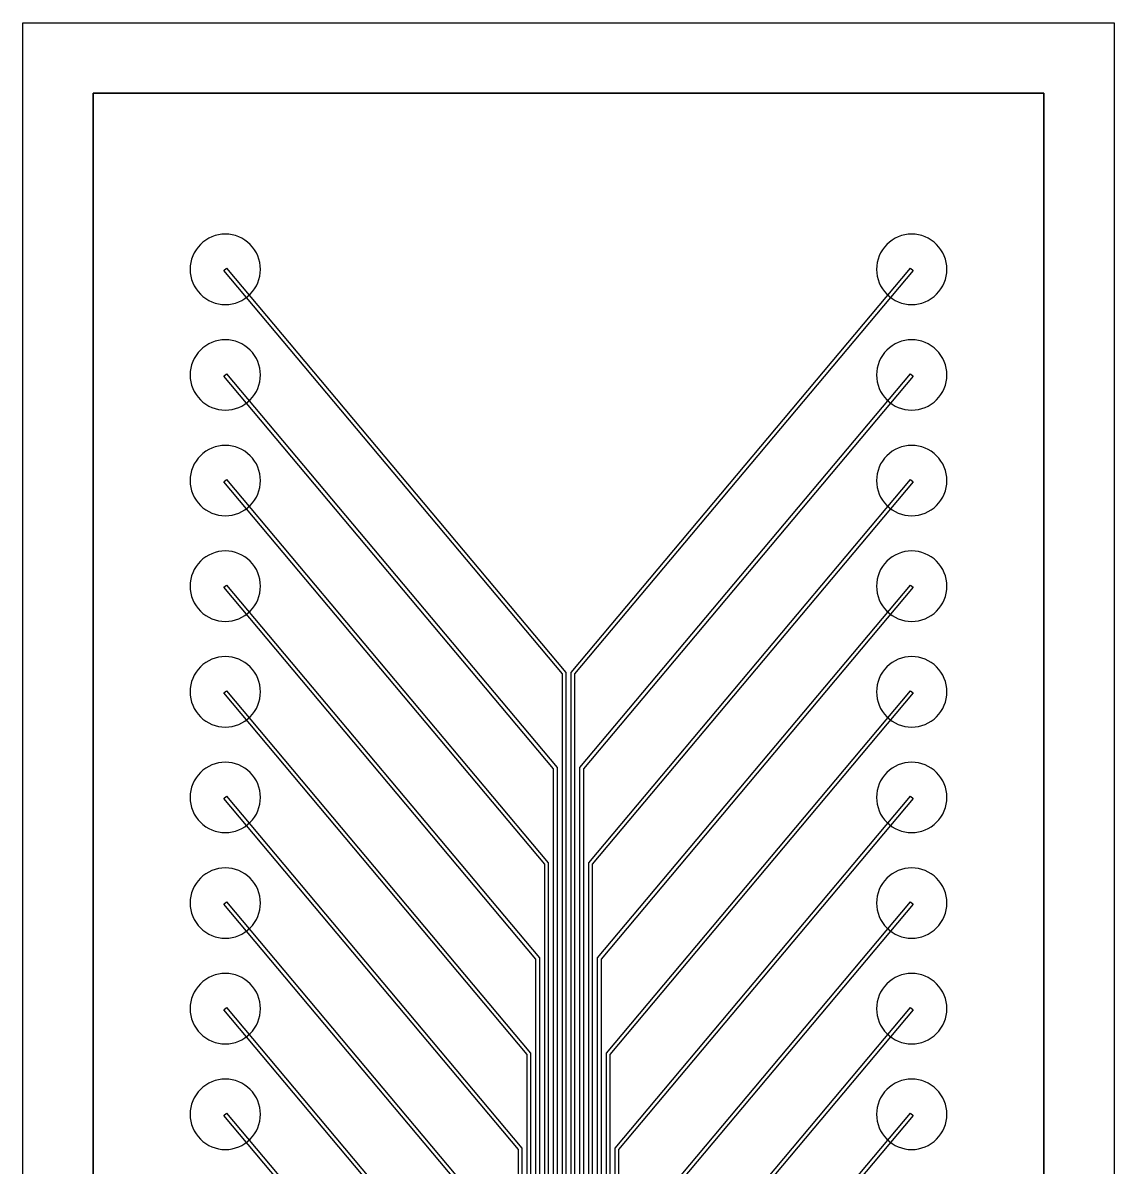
# Model space of a CAD drawing. Header units: metres. Extents: x -1550 to 1550, y -904 to 26100.
# Drawn here: x -1550 to 1550, y 22850 to 26100 of the extents above; entities that cross this region are included whole.
import ezdxf

# ---------------------------------------------------------------- set-up
doc = ezdxf.new("R2010")
doc.units = ezdxf.units.M
for name, color, linetype in [('Metal', 4, 'CONTINUOUS'), ('Polyimide', 3, 'CONTINUOUS'), ('Polyimide_Negative', 5, 'CONTINUOUS')]:
    doc.layers.add(name, color=color, linetype=linetype)

msp = doc.modelspace()

# ---------------------------------------------------------------- linework, layer by layer
at = {"layer": 'Metal'}
for points in [[(-875, 25400), (-875.5, 25409.8), (-876.9, 25419.5), (-879.3, 25429), (-882.6, 25438.3), (-886.8, 25447.1), (-891.9, 25455.6), (-897.7, 25463.4), (-904.3, 25470.7), (-911.6, 25477.3), (-919.4, 25483.1), (-927.9, 25488.2), (-936.7, 25492.4), (-946, 25495.7), (-955.5, 25498.1), (-965.2, 25499.5), (-975, 25500), (-984.8, 25499.5), (-994.5, 25498.1), (-1004, 25495.7), (-1013.3, 25492.4), (-1022.1, 25488.2), (-1030.6, 25483.1), (-1038.4, 25477.3), (-1045.7, 25470.7), (-1052.3, 25463.4), (-1058.1, 25455.6), (-1063.2, 25447.1), (-1067.4, 25438.3), (-1070.7, 25429), (-1073.1, 25419.5), (-1074.5, 25409.8), (-1075, 25400), (-1074.5, 25390.2), (-1073.1, 25380.5), (-1070.7, 25371), (-1067.4, 25361.7), (-1063.2, 25352.9), (-1058.1, 25344.4), (-1052.3, 25336.6), (-1045.7, 25329.3), (-1038.4, 25322.7), (-1030.6, 25316.9), (-1022.1, 25311.8), (-1013.3, 25307.6), (-1004, 25304.3), (-994.5, 25301.9), (-984.8, 25300.5), (-975, 25300), (-965.2, 25300.5), (-955.5, 25301.9), (-946, 25304.3), (-936.7, 25307.6), (-927.9, 25311.8), (-919.4, 25316.9), (-911.6, 25322.7), (-904.3, 25329.3), (-897.7, 25336.6), (-891.9, 25344.4), (-886.8, 25352.9), (-882.6, 25361.7), (-879.3, 25371), (-876.9, 25380.5), (-875.5, 25390.2), (-875, 25400)], [(1075, 25400), (1074.5, 25409.8), (1073.1, 25419.5), (1070.7, 25429), (1067.4, 25438.3), (1063.2, 25447.1), (1058.1, 25455.6), (1052.3, 25463.4), (1045.7, 25470.7), (1038.4, 25477.3), (1030.6, 25483.1), (1022.1, 25488.2), (1013.3, 25492.4), (1004, 25495.7), (994.5, 25498.1), (984.8, 25499.5), (975, 25500), (965.2, 25499.5), (955.5, 25498.1), (946, 25495.7), (936.7, 25492.4), (927.9, 25488.2), (919.4, 25483.1), (911.6, 25477.3), (904.3, 25470.7), (897.7, 25463.4), (891.9, 25455.6), (886.8, 25447.1), (882.6, 25438.3), (879.3, 25429), (876.9, 25419.5), (875.5, 25409.8), (875, 25400), (875.5, 25390.2), (876.9, 25380.5), (879.3, 25371), (882.6, 25361.7), (886.8, 25352.9), (891.9, 25344.4), (897.7, 25336.6), (904.3, 25329.3), (911.6, 25322.7), (919.4, 25316.9), (927.9, 25311.8), (936.7, 25307.6), (946, 25304.3), (955.5, 25301.9), (965.2, 25300.5), (975, 25300), (984.8, 25300.5), (994.5, 25301.9), (1004, 25304.3), (1013.3, 25307.6), (1022.1, 25311.8), (1030.6, 25316.9), (1038.4, 25322.7), (1045.7, 25329.3), (1052.3, 25336.6), (1058.1, 25344.4), (1063.2, 25352.9), (1067.4, 25361.7), (1070.7, 25371), (1073.1, 25380.5), (1074.5, 25390.2), (1075, 25400)], [(-13, 11993.5), (-13, 12193.5), (-17.5, 14193.5), (-17.5, 24251.1), (-978.8, 25396.8), (-971.2, 25403.2), (-7.5, 24254.8), (-7.5, 14193.5), (-11, 12193.5), (-11, 11993.5)], [(16, 11993.5), (16, 12193.5), (7.5, 14193.5), (7.5, 24254.8), (971.2, 25403.2), (978.8, 25396.8), (17.5, 24251.1), (17.5, 14193.5), (18, 12193.5), (18, 11993.5)], [(-875, 25100), (-875.5, 25109.8), (-876.9, 25119.5), (-879.3, 25129), (-882.6, 25138.3), (-886.8, 25147.1), (-891.9, 25155.6), (-897.7, 25163.4), (-904.3, 25170.7), (-911.6, 25177.3), (-919.4, 25183.1), (-927.9, 25188.2), (-936.7, 25192.4), (-946, 25195.7), (-955.5, 25198.1), (-965.2, 25199.5), (-975, 25200), (-984.8, 25199.5), (-994.5, 25198.1), (-1004, 25195.7), (-1013.3, 25192.4), (-1022.1, 25188.2), (-1030.6, 25183.1), (-1038.4, 25177.3), (-1045.7, 25170.7), (-1052.3, 25163.4), (-1058.1, 25155.6), (-1063.2, 25147.1), (-1067.4, 25138.3), (-1070.7, 25129), (-1073.1, 25119.5), (-1074.5, 25109.8), (-1075, 25100), (-1074.5, 25090.2), (-1073.1, 25080.5), (-1070.7, 25071), (-1067.4, 25061.7), (-1063.2, 25052.9), (-1058.1, 25044.4), (-1052.3, 25036.6), (-1045.7, 25029.3), (-1038.4, 25022.7), (-1030.6, 25016.9), (-1022.1, 25011.8), (-1013.3, 25007.6), (-1004, 25004.3), (-994.5, 25001.9), (-984.8, 25000.5), (-975, 25000), (-965.2, 25000.5), (-955.5, 25001.9), (-946, 25004.3), (-936.7, 25007.6), (-927.9, 25011.8), (-919.4, 25016.9), (-911.6, 25022.7), (-904.3, 25029.3), (-897.7, 25036.6), (-891.9, 25044.4), (-886.8, 25052.9), (-882.6, 25061.7), (-879.3, 25071), (-876.9, 25080.5), (-875.5, 25090.2), (-875, 25100)], [(1075, 25100), (1074.5, 25109.8), (1073.1, 25119.5), (1070.7, 25129), (1067.4, 25138.3), (1063.2, 25147.1), (1058.1, 25155.6), (1052.3, 25163.4), (1045.7, 25170.7), (1038.4, 25177.3), (1030.6, 25183.1), (1022.1, 25188.2), (1013.3, 25192.4), (1004, 25195.7), (994.5, 25198.1), (984.8, 25199.5), (975, 25200), (965.2, 25199.5), (955.5, 25198.1), (946, 25195.7), (936.7, 25192.4), (927.9, 25188.2), (919.4, 25183.1), (911.6, 25177.3), (904.3, 25170.7), (897.7, 25163.4), (891.9, 25155.6), (886.8, 25147.1), (882.6, 25138.3), (879.3, 25129), (876.9, 25119.5), (875.5, 25109.8), (875, 25100), (875.5, 25090.2), (876.9, 25080.5), (879.3, 25071), (882.6, 25061.7), (886.8, 25052.9), (891.9, 25044.4), (897.7, 25036.6), (904.3, 25029.3), (911.6, 25022.7), (919.4, 25016.9), (927.9, 25011.8), (936.7, 25007.6), (946, 25004.3), (955.5, 25001.9), (965.2, 25000.5), (975, 25000), (984.8, 25000.5), (994.5, 25001.9), (1004, 25004.3), (1013.3, 25007.6), (1022.1, 25011.8), (1030.6, 25016.9), (1038.4, 25022.7), (1045.7, 25029.3), (1052.3, 25036.6), (1058.1, 25044.4), (1063.2, 25052.9), (1067.4, 25061.7), (1070.7, 25071), (1073.1, 25080.5), (1074.5, 25090.2), (1075, 25100)], [(-42, 11993.5), (-42, 12193.5), (-42.5, 14193.5), (-42.5, 23980.9), (-978.8, 25096.8), (-971.2, 25103.2), (-32.5, 23984.6), (-32.5, 14193.5), (-40, 12193.5), (-40, 11993.5)], [(40, 11993.5), (40, 12193.5), (32.5, 14193.5), (32.5, 23984.6), (971.2, 25103.2), (978.8, 25096.8), (42.5, 23980.9), (42.5, 14193.5), (42, 12193.5), (42, 11993.5)], [(-875, 24800), (-875.5, 24809.8), (-876.9, 24819.5), (-879.3, 24829), (-882.6, 24838.3), (-886.8, 24847.1), (-891.9, 24855.6), (-897.7, 24863.4), (-904.3, 24870.7), (-911.6, 24877.3), (-919.4, 24883.1), (-927.9, 24888.2), (-936.7, 24892.4), (-946, 24895.7), (-955.5, 24898.1), (-965.2, 24899.5), (-975, 24900), (-984.8, 24899.5), (-994.5, 24898.1), (-1004, 24895.7), (-1013.3, 24892.4), (-1022.1, 24888.2), (-1030.6, 24883.1), (-1038.4, 24877.3), (-1045.7, 24870.7), (-1052.3, 24863.4), (-1058.1, 24855.6), (-1063.2, 24847.1), (-1067.4, 24838.3), (-1070.7, 24829), (-1073.1, 24819.5), (-1074.5, 24809.8), (-1075, 24800), (-1074.5, 24790.2), (-1073.1, 24780.5), (-1070.7, 24771), (-1067.4, 24761.7), (-1063.2, 24752.9), (-1058.1, 24744.4), (-1052.3, 24736.6), (-1045.7, 24729.3), (-1038.4, 24722.7), (-1030.6, 24716.9), (-1022.1, 24711.8), (-1013.3, 24707.6), (-1004, 24704.3), (-994.5, 24701.9), (-984.8, 24700.5), (-975, 24700), (-965.2, 24700.5), (-955.5, 24701.9), (-946, 24704.3), (-936.7, 24707.6), (-927.9, 24711.8), (-919.4, 24716.9), (-911.6, 24722.7), (-904.3, 24729.3), (-897.7, 24736.6), (-891.9, 24744.4), (-886.8, 24752.9), (-882.6, 24761.7), (-879.3, 24771), (-876.9, 24780.5), (-875.5, 24790.2), (-875, 24800)], [(1075, 24800), (1074.5, 24809.8), (1073.1, 24819.5), (1070.7, 24829), (1067.4, 24838.3), (1063.2, 24847.1), (1058.1, 24855.6), (1052.3, 24863.4), (1045.7, 24870.7), (1038.4, 24877.3), (1030.6, 24883.1), (1022.1, 24888.2), (1013.3, 24892.4), (1004, 24895.7), (994.5, 24898.1), (984.8, 24899.5), (975, 24900), (965.2, 24899.5), (955.5, 24898.1), (946, 24895.7), (936.7, 24892.4), (927.9, 24888.2), (919.4, 24883.1), (911.6, 24877.3), (904.3, 24870.7), (897.7, 24863.4), (891.9, 24855.6), (886.8, 24847.1), (882.6, 24838.3), (879.3, 24829), (876.9, 24819.5), (875.5, 24809.8), (875, 24800), (875.5, 24790.2), (876.9, 24780.5), (879.3, 24771), (882.6, 24761.7), (886.8, 24752.9), (891.9, 24744.4), (897.7, 24736.6), (904.3, 24729.3), (911.6, 24722.7), (919.4, 24716.9), (927.9, 24711.8), (936.7, 24707.6), (946, 24704.3), (955.5, 24701.9), (965.2, 24700.5), (975, 24700), (984.8, 24700.5), (994.5, 24701.9), (1004, 24704.3), (1013.3, 24707.6), (1022.1, 24711.8), (1030.6, 24716.9), (1038.4, 24722.7), (1045.7, 24729.3), (1052.3, 24736.6), (1058.1, 24744.4), (1063.2, 24752.9), (1067.4, 24761.7), (1070.7, 24771), (1073.1, 24780.5), (1074.5, 24790.2), (1075, 24800)], [(-66, 11993.5), (-66, 12193.5), (-67.5, 14193.5), (-67.5, 23710.7), (-978.8, 24796.8), (-971.2, 24803.2), (-57.5, 23714.3), (-57.5, 14193.5), (-64, 12193.5), (-64, 11993.5)], [(64, 11993.5), (64, 12193.5), (57.5, 14193.5), (57.5, 23714.3), (971.2, 24803.2), (978.8, 24796.8), (67.5, 23710.7), (67.5, 14193.5), (66, 12193.5), (66, 11993.5)], [(-875, 24500), (-875.5, 24509.8), (-876.9, 24519.5), (-879.3, 24529), (-882.6, 24538.3), (-886.8, 24547.1), (-891.9, 24555.6), (-897.7, 24563.4), (-904.3, 24570.7), (-911.6, 24577.3), (-919.4, 24583.1), (-927.9, 24588.2), (-936.7, 24592.4), (-946, 24595.7), (-955.5, 24598.1), (-965.2, 24599.5), (-975, 24600), (-984.8, 24599.5), (-994.5, 24598.1), (-1004, 24595.7), (-1013.3, 24592.4), (-1022.1, 24588.2), (-1030.6, 24583.1), (-1038.4, 24577.3), (-1045.7, 24570.7), (-1052.3, 24563.4), (-1058.1, 24555.6), (-1063.2, 24547.1), (-1067.4, 24538.3), (-1070.7, 24529), (-1073.1, 24519.5), (-1074.5, 24509.8), (-1075, 24500), (-1074.5, 24490.2), (-1073.1, 24480.5), (-1070.7, 24471), (-1067.4, 24461.7), (-1063.2, 24452.9), (-1058.1, 24444.4), (-1052.3, 24436.6), (-1045.7, 24429.3), (-1038.4, 24422.7), (-1030.6, 24416.9), (-1022.1, 24411.8), (-1013.3, 24407.6), (-1004, 24404.3), (-994.5, 24401.9), (-984.8, 24400.5), (-975, 24400), (-965.2, 24400.5), (-955.5, 24401.9), (-946, 24404.3), (-936.7, 24407.6), (-927.9, 24411.8), (-919.4, 24416.9), (-911.6, 24422.7), (-904.3, 24429.3), (-897.7, 24436.6), (-891.9, 24444.4), (-886.8, 24452.9), (-882.6, 24461.7), (-879.3, 24471), (-876.9, 24480.5), (-875.5, 24490.2), (-875, 24500)], [(1075, 24500), (1074.5, 24509.8), (1073.1, 24519.5), (1070.7, 24529), (1067.4, 24538.3), (1063.2, 24547.1), (1058.1, 24555.6), (1052.3, 24563.4), (1045.7, 24570.7), (1038.4, 24577.3), (1030.6, 24583.1), (1022.1, 24588.2), (1013.3, 24592.4), (1004, 24595.7), (994.5, 24598.1), (984.8, 24599.5), (975, 24600), (965.2, 24599.5), (955.5, 24598.1), (946, 24595.7), (936.7, 24592.4), (927.9, 24588.2), (919.4, 24583.1), (911.6, 24577.3), (904.3, 24570.7), (897.7, 24563.4), (891.9, 24555.6), (886.8, 24547.1), (882.6, 24538.3), (879.3, 24529), (876.9, 24519.5), (875.5, 24509.8), (875, 24500), (875.5, 24490.2), (876.9, 24480.5), (879.3, 24471), (882.6, 24461.7), (886.8, 24452.9), (891.9, 24444.4), (897.7, 24436.6), (904.3, 24429.3), (911.6, 24422.7), (919.4, 24416.9), (927.9, 24411.8), (936.7, 24407.6), (946, 24404.3), (955.5, 24401.9), (965.2, 24400.5), (975, 24400), (984.8, 24400.5), (994.5, 24401.9), (1004, 24404.3), (1013.3, 24407.6), (1022.1, 24411.8), (1030.6, 24416.9), (1038.4, 24422.7), (1045.7, 24429.3), (1052.3, 24436.6), (1058.1, 24444.4), (1063.2, 24452.9), (1067.4, 24461.7), (1070.7, 24471), (1073.1, 24480.5), (1074.5, 24490.2), (1075, 24500)], [(-90, 11993.5), (-90, 12193.5), (-92.5, 14193.5), (-92.5, 23440.5), (-978.8, 24496.8), (-971.2, 24503.2), (-82.5, 23444.1), (-82.5, 14193.5), (-88, 12193.5), (-88, 11993.5)], [(88, 11993.5), (88, 12193.5), (82.5, 14193.5), (82.5, 23444.1), (971.2, 24503.2), (978.8, 24496.8), (92.5, 23440.5), (92.5, 14193.5), (90, 12193.5), (90, 11993.5)], [(-875, 24200), (-875.5, 24209.8), (-876.9, 24219.5), (-879.3, 24229), (-882.6, 24238.3), (-886.8, 24247.1), (-891.9, 24255.6), (-897.7, 24263.4), (-904.3, 24270.7), (-911.6, 24277.3), (-919.4, 24283.1), (-927.9, 24288.2), (-936.7, 24292.4), (-946, 24295.7), (-955.5, 24298.1), (-965.2, 24299.5), (-975, 24300), (-984.8, 24299.5), (-994.5, 24298.1), (-1004, 24295.7), (-1013.3, 24292.4), (-1022.1, 24288.2), (-1030.6, 24283.1), (-1038.4, 24277.3), (-1045.7, 24270.7), (-1052.3, 24263.4), (-1058.1, 24255.6), (-1063.2, 24247.1), (-1067.4, 24238.3), (-1070.7, 24229), (-1073.1, 24219.5), (-1074.5, 24209.8), (-1075, 24200), (-1074.5, 24190.2), (-1073.1, 24180.5), (-1070.7, 24171), (-1067.4, 24161.7), (-1063.2, 24152.9), (-1058.1, 24144.4), (-1052.3, 24136.6), (-1045.7, 24129.3), (-1038.4, 24122.7), (-1030.6, 24116.9), (-1022.1, 24111.8), (-1013.3, 24107.6), (-1004, 24104.3), (-994.5, 24101.9), (-984.8, 24100.5), (-975, 24100), (-965.2, 24100.5), (-955.5, 24101.9), (-946, 24104.3), (-936.7, 24107.6), (-927.9, 24111.8), (-919.4, 24116.9), (-911.6, 24122.7), (-904.3, 24129.3), (-897.7, 24136.6), (-891.9, 24144.4), (-886.8, 24152.9), (-882.6, 24161.7), (-879.3, 24171), (-876.9, 24180.5), (-875.5, 24190.2), (-875, 24200)], [(1075, 24200), (1074.5, 24209.8), (1073.1, 24219.5), (1070.7, 24229), (1067.4, 24238.3), (1063.2, 24247.1), (1058.1, 24255.6), (1052.3, 24263.4), (1045.7, 24270.7), (1038.4, 24277.3), (1030.6, 24283.1), (1022.1, 24288.2), (1013.3, 24292.4), (1004, 24295.7), (994.5, 24298.1), (984.8, 24299.5), (975, 24300), (965.2, 24299.5), (955.5, 24298.1), (946, 24295.7), (936.7, 24292.4), (927.9, 24288.2), (919.4, 24283.1), (911.6, 24277.3), (904.3, 24270.7), (897.7, 24263.4), (891.9, 24255.6), (886.8, 24247.1), (882.6, 24238.3), (879.3, 24229), (876.9, 24219.5), (875.5, 24209.8), (875, 24200), (875.5, 24190.2), (876.9, 24180.5), (879.3, 24171), (882.6, 24161.7), (886.8, 24152.9), (891.9, 24144.4), (897.7, 24136.6), (904.3, 24129.3), (911.6, 24122.7), (919.4, 24116.9), (927.9, 24111.8), (936.7, 24107.6), (946, 24104.3), (955.5, 24101.9), (965.2, 24100.5), (975, 24100), (984.8, 24100.5), (994.5, 24101.9), (1004, 24104.3), (1013.3, 24107.6), (1022.1, 24111.8), (1030.6, 24116.9), (1038.4, 24122.7), (1045.7, 24129.3), (1052.3, 24136.6), (1058.1, 24144.4), (1063.2, 24152.9), (1067.4, 24161.7), (1070.7, 24171), (1073.1, 24180.5), (1074.5, 24190.2), (1075, 24200)], [(-114, 11993.5), (-114, 12193.5), (-117.5, 14193.5), (-117.5, 23170.3), (-978.8, 24196.8), (-971.2, 24203.2), (-107.5, 23173.9), (-107.5, 14193.5), (-112, 12193.5), (-112, 11993.5)], [(112, 11993.5), (112, 12193.5), (107.5, 14193.5), (107.5, 23173.9), (971.2, 24203.2), (978.8, 24196.8), (117.5, 23170.3), (117.5, 14193.5), (114, 12193.5), (114, 11993.5)], [(-875, 23900), (-875.5, 23909.8), (-876.9, 23919.5), (-879.3, 23929), (-882.6, 23938.3), (-886.8, 23947.1), (-891.9, 23955.6), (-897.7, 23963.4), (-904.3, 23970.7), (-911.6, 23977.3), (-919.4, 23983.1), (-927.9, 23988.2), (-936.7, 23992.4), (-946, 23995.7), (-955.5, 23998.1), (-965.2, 23999.5), (-975, 24000), (-984.8, 23999.5), (-994.5, 23998.1), (-1004, 23995.7), (-1013.3, 23992.4), (-1022.1, 23988.2), (-1030.6, 23983.1), (-1038.4, 23977.3), (-1045.7, 23970.7), (-1052.3, 23963.4), (-1058.1, 23955.6), (-1063.2, 23947.1), (-1067.4, 23938.3), (-1070.7, 23929), (-1073.1, 23919.5), (-1074.5, 23909.8), (-1075, 23900), (-1074.5, 23890.2), (-1073.1, 23880.5), (-1070.7, 23871), (-1067.4, 23861.7), (-1063.2, 23852.9), (-1058.1, 23844.4), (-1052.3, 23836.6), (-1045.7, 23829.3), (-1038.4, 23822.7), (-1030.6, 23816.9), (-1022.1, 23811.8), (-1013.3, 23807.6), (-1004, 23804.3), (-994.5, 23801.9), (-984.8, 23800.5), (-975, 23800), (-965.2, 23800.5), (-955.5, 23801.9), (-946, 23804.3), (-936.7, 23807.6), (-927.9, 23811.8), (-919.4, 23816.9), (-911.6, 23822.7), (-904.3, 23829.3), (-897.7, 23836.6), (-891.9, 23844.4), (-886.8, 23852.9), (-882.6, 23861.7), (-879.3, 23871), (-876.9, 23880.5), (-875.5, 23890.2), (-875, 23900)], [(1075, 23900), (1074.5, 23909.8), (1073.1, 23919.5), (1070.7, 23929), (1067.4, 23938.3), (1063.2, 23947.1), (1058.1, 23955.6), (1052.3, 23963.4), (1045.7, 23970.7), (1038.4, 23977.3), (1030.6, 23983.1), (1022.1, 23988.2), (1013.3, 23992.4), (1004, 23995.7), (994.5, 23998.1), (984.8, 23999.5), (975, 24000), (965.2, 23999.5), (955.5, 23998.1), (946, 23995.7), (936.7, 23992.4), (927.9, 23988.2), (919.4, 23983.1), (911.6, 23977.3), (904.3, 23970.7), (897.7, 23963.4), (891.9, 23955.6), (886.8, 23947.1), (882.6, 23938.3), (879.3, 23929), (876.9, 23919.5), (875.5, 23909.8), (875, 23900), (875.5, 23890.2), (876.9, 23880.5), (879.3, 23871), (882.6, 23861.7), (886.8, 23852.9), (891.9, 23844.4), (897.7, 23836.6), (904.3, 23829.3), (911.6, 23822.7), (919.4, 23816.9), (927.9, 23811.8), (936.7, 23807.6), (946, 23804.3), (955.5, 23801.9), (965.2, 23800.5), (975, 23800), (984.8, 23800.5), (994.5, 23801.9), (1004, 23804.3), (1013.3, 23807.6), (1022.1, 23811.8), (1030.6, 23816.9), (1038.4, 23822.7), (1045.7, 23829.3), (1052.3, 23836.6), (1058.1, 23844.4), (1063.2, 23852.9), (1067.4, 23861.7), (1070.7, 23871), (1073.1, 23880.5), (1074.5, 23890.2), (1075, 23900)], [(-138, 11993.5), (-138, 12193.5), (-142.5, 14193.5), (-142.5, 22900.1), (-978.8, 23896.8), (-971.2, 23903.2), (-132.5, 22903.7), (-132.5, 14193.5), (-136, 12193.5), (-136, 11993.5)], [(136, 11993.5), (136, 12193.5), (132.5, 14193.5), (132.5, 22903.7), (971.2, 23903.2), (978.8, 23896.8), (142.5, 22900.1), (142.5, 14193.5), (138, 12193.5), (138, 11993.5)], [(-875, 23600), (-875.5, 23609.8), (-876.9, 23619.5), (-879.3, 23629), (-882.6, 23638.3), (-886.8, 23647.1), (-891.9, 23655.6), (-897.7, 23663.4), (-904.3, 23670.7), (-911.6, 23677.3), (-919.4, 23683.1), (-927.9, 23688.2), (-936.7, 23692.4), (-946, 23695.7), (-955.5, 23698.1), (-965.2, 23699.5), (-975, 23700), (-984.8, 23699.5), (-994.5, 23698.1), (-1004, 23695.7), (-1013.3, 23692.4), (-1022.1, 23688.2), (-1030.6, 23683.1), (-1038.4, 23677.3), (-1045.7, 23670.7), (-1052.3, 23663.4), (-1058.1, 23655.6), (-1063.2, 23647.1), (-1067.4, 23638.3), (-1070.7, 23629), (-1073.1, 23619.5), (-1074.5, 23609.8), (-1075, 23600), (-1074.5, 23590.2), (-1073.1, 23580.5), (-1070.7, 23571), (-1067.4, 23561.7), (-1063.2, 23552.9), (-1058.1, 23544.4), (-1052.3, 23536.6), (-1045.7, 23529.3), (-1038.4, 23522.7), (-1030.6, 23516.9), (-1022.1, 23511.8), (-1013.3, 23507.6), (-1004, 23504.3), (-994.5, 23501.9), (-984.8, 23500.5), (-975, 23500), (-965.2, 23500.5), (-955.5, 23501.9), (-946, 23504.3), (-936.7, 23507.6), (-927.9, 23511.8), (-919.4, 23516.9), (-911.6, 23522.7), (-904.3, 23529.3), (-897.7, 23536.6), (-891.9, 23544.4), (-886.8, 23552.9), (-882.6, 23561.7), (-879.3, 23571), (-876.9, 23580.5), (-875.5, 23590.2), (-875, 23600)], [(1075, 23600), (1074.5, 23609.8), (1073.1, 23619.5), (1070.7, 23629), (1067.4, 23638.3), (1063.2, 23647.1), (1058.1, 23655.6), (1052.3, 23663.4), (1045.7, 23670.7), (1038.4, 23677.3), (1030.6, 23683.1), (1022.1, 23688.2), (1013.3, 23692.4), (1004, 23695.7), (994.5, 23698.1), (984.8, 23699.5), (975, 23700), (965.2, 23699.5), (955.5, 23698.1), (946, 23695.7), (936.7, 23692.4), (927.9, 23688.2), (919.4, 23683.1), (911.6, 23677.3), (904.3, 23670.7), (897.7, 23663.4), (891.9, 23655.6), (886.8, 23647.1), (882.6, 23638.3), (879.3, 23629), (876.9, 23619.5), (875.5, 23609.8), (875, 23600), (875.5, 23590.2), (876.9, 23580.5), (879.3, 23571), (882.6, 23561.7), (886.8, 23552.9), (891.9, 23544.4), (897.7, 23536.6), (904.3, 23529.3), (911.6, 23522.7), (919.4, 23516.9), (927.9, 23511.8), (936.7, 23507.6), (946, 23504.3), (955.5, 23501.9), (965.2, 23500.5), (975, 23500), (984.8, 23500.5), (994.5, 23501.9), (1004, 23504.3), (1013.3, 23507.6), (1022.1, 23511.8), (1030.6, 23516.9), (1038.4, 23522.7), (1045.7, 23529.3), (1052.3, 23536.6), (1058.1, 23544.4), (1063.2, 23552.9), (1067.4, 23561.7), (1070.7, 23571), (1073.1, 23580.5), (1074.5, 23590.2), (1075, 23600)], [(-162, 11993.5), (-162, 12193.5), (-167.5, 14193.5), (-167.5, 22629.9), (-978.8, 23596.8), (-971.2, 23603.2), (-157.5, 22633.5), (-157.5, 14193.5), (-160, 12193.5), (-160, 11993.5)], [(160, 11993.5), (160, 12193.5), (157.5, 14193.5), (157.5, 22633.5), (971.2, 23603.2), (978.8, 23596.8), (167.5, 22629.9), (167.5, 14193.5), (162, 12193.5), (162, 11993.5)], [(-875, 23300), (-875.5, 23309.8), (-876.9, 23319.5), (-879.3, 23329), (-882.6, 23338.3), (-886.8, 23347.1), (-891.9, 23355.6), (-897.7, 23363.4), (-904.3, 23370.7), (-911.6, 23377.3), (-919.4, 23383.1), (-927.9, 23388.2), (-936.7, 23392.4), (-946, 23395.7), (-955.5, 23398.1), (-965.2, 23399.5), (-975, 23400), (-984.8, 23399.5), (-994.5, 23398.1), (-1004, 23395.7), (-1013.3, 23392.4), (-1022.1, 23388.2), (-1030.6, 23383.1), (-1038.4, 23377.3), (-1045.7, 23370.7), (-1052.3, 23363.4), (-1058.1, 23355.6), (-1063.2, 23347.1), (-1067.4, 23338.3), (-1070.7, 23329), (-1073.1, 23319.5), (-1074.5, 23309.8), (-1075, 23300), (-1074.5, 23290.2), (-1073.1, 23280.5), (-1070.7, 23271), (-1067.4, 23261.7), (-1063.2, 23252.9), (-1058.1, 23244.4), (-1052.3, 23236.6), (-1045.7, 23229.3), (-1038.4, 23222.7), (-1030.6, 23216.9), (-1022.1, 23211.8), (-1013.3, 23207.6), (-1004, 23204.3), (-994.5, 23201.9), (-984.8, 23200.5), (-975, 23200), (-965.2, 23200.5), (-955.5, 23201.9), (-946, 23204.3), (-936.7, 23207.6), (-927.9, 23211.8), (-919.4, 23216.9), (-911.6, 23222.7), (-904.3, 23229.3), (-897.7, 23236.6), (-891.9, 23244.4), (-886.8, 23252.9), (-882.6, 23261.7), (-879.3, 23271), (-876.9, 23280.5), (-875.5, 23290.2), (-875, 23300)], [(1075, 23300), (1074.5, 23309.8), (1073.1, 23319.5), (1070.7, 23329), (1067.4, 23338.3), (1063.2, 23347.1), (1058.1, 23355.6), (1052.3, 23363.4), (1045.7, 23370.7), (1038.4, 23377.3), (1030.6, 23383.1), (1022.1, 23388.2), (1013.3, 23392.4), (1004, 23395.7), (994.5, 23398.1), (984.8, 23399.5), (975, 23400), (965.2, 23399.5), (955.5, 23398.1), (946, 23395.7), (936.7, 23392.4), (927.9, 23388.2), (919.4, 23383.1), (911.6, 23377.3), (904.3, 23370.7), (897.7, 23363.4), (891.9, 23355.6), (886.8, 23347.1), (882.6, 23338.3), (879.3, 23329), (876.9, 23319.5), (875.5, 23309.8), (875, 23300), (875.5, 23290.2), (876.9, 23280.5), (879.3, 23271), (882.6, 23261.7), (886.8, 23252.9), (891.9, 23244.4), (897.7, 23236.6), (904.3, 23229.3), (911.6, 23222.7), (919.4, 23216.9), (927.9, 23211.8), (936.7, 23207.6), (946, 23204.3), (955.5, 23201.9), (965.2, 23200.5), (975, 23200), (984.8, 23200.5), (994.5, 23201.9), (1004, 23204.3), (1013.3, 23207.6), (1022.1, 23211.8), (1030.6, 23216.9), (1038.4, 23222.7), (1045.7, 23229.3), (1052.3, 23236.6), (1058.1, 23244.4), (1063.2, 23252.9), (1067.4, 23261.7), (1070.7, 23271), (1073.1, 23280.5), (1074.5, 23290.2), (1075, 23300)], [(-186, 11993.5), (-186, 12193.5), (-192.5, 14193.5), (-192.5, 22359.7), (-978.8, 23296.8), (-971.2, 23303.2), (-182.5, 22363.3), (-182.5, 14193.5), (-184, 12193.5), (-184, 11993.5)], [(184, 11993.5), (184, 12193.5), (182.5, 14193.5), (182.5, 22363.3), (971.2, 23303.2), (978.8, 23296.8), (192.5, 22359.7), (192.5, 14193.5), (186, 12193.5), (186, 11993.5)], [(-875, 23000), (-875.5, 23009.8), (-876.9, 23019.5), (-879.3, 23029), (-882.6, 23038.3), (-886.8, 23047.1), (-891.9, 23055.6), (-897.7, 23063.4), (-904.3, 23070.7), (-911.6, 23077.3), (-919.4, 23083.1), (-927.9, 23088.2), (-936.7, 23092.4), (-946, 23095.7), (-955.5, 23098.1), (-965.2, 23099.5), (-975, 23100), (-984.8, 23099.5), (-994.5, 23098.1), (-1004, 23095.7), (-1013.3, 23092.4), (-1022.1, 23088.2), (-1030.6, 23083.1), (-1038.4, 23077.3), (-1045.7, 23070.7), (-1052.3, 23063.4), (-1058.1, 23055.6), (-1063.2, 23047.1), (-1067.4, 23038.3), (-1070.7, 23029), (-1073.1, 23019.5), (-1074.5, 23009.8), (-1075, 23000), (-1074.5, 22990.2), (-1073.1, 22980.5), (-1070.7, 22971), (-1067.4, 22961.7), (-1063.2, 22952.9), (-1058.1, 22944.4), (-1052.3, 22936.6), (-1045.7, 22929.3), (-1038.4, 22922.7), (-1030.6, 22916.9), (-1022.1, 22911.8), (-1013.3, 22907.6), (-1004, 22904.3), (-994.5, 22901.9), (-984.8, 22900.5), (-975, 22900), (-965.2, 22900.5), (-955.5, 22901.9), (-946, 22904.3), (-936.7, 22907.6), (-927.9, 22911.8), (-919.4, 22916.9), (-911.6, 22922.7), (-904.3, 22929.3), (-897.7, 22936.6), (-891.9, 22944.4), (-886.8, 22952.9), (-882.6, 22961.7), (-879.3, 22971), (-876.9, 22980.5), (-875.5, 22990.2), (-875, 23000)], [(1075, 23000), (1074.5, 23009.8), (1073.1, 23019.5), (1070.7, 23029), (1067.4, 23038.3), (1063.2, 23047.1), (1058.1, 23055.6), (1052.3, 23063.4), (1045.7, 23070.7), (1038.4, 23077.3), (1030.6, 23083.1), (1022.1, 23088.2), (1013.3, 23092.4), (1004, 23095.7), (994.5, 23098.1), (984.8, 23099.5), (975, 23100), (965.2, 23099.5), (955.5, 23098.1), (946, 23095.7), (936.7, 23092.4), (927.9, 23088.2), (919.4, 23083.1), (911.6, 23077.3), (904.3, 23070.7), (897.7, 23063.4), (891.9, 23055.6), (886.8, 23047.1), (882.6, 23038.3), (879.3, 23029), (876.9, 23019.5), (875.5, 23009.8), (875, 23000), (875.5, 22990.2), (876.9, 22980.5), (879.3, 22971), (882.6, 22961.7), (886.8, 22952.9), (891.9, 22944.4), (897.7, 22936.6), (904.3, 22929.3), (911.6, 22922.7), (919.4, 22916.9), (927.9, 22911.8), (936.7, 22907.6), (946, 22904.3), (955.5, 22901.9), (965.2, 22900.5), (975, 22900), (984.8, 22900.5), (994.5, 22901.9), (1004, 22904.3), (1013.3, 22907.6), (1022.1, 22911.8), (1030.6, 22916.9), (1038.4, 22922.7), (1045.7, 22929.3), (1052.3, 22936.6), (1058.1, 22944.4), (1063.2, 22952.9), (1067.4, 22961.7), (1070.7, 22971), (1073.1, 22980.5), (1074.5, 22990.2), (1075, 23000)], [(-210, 11993.5), (-210, 12193.5), (-217.5, 14193.5), (-217.5, 22089.5), (-978.8, 22996.8), (-971.2, 23003.2), (-207.5, 22093.1), (-207.5, 14193.5), (-208, 12193.5), (-208, 11993.5)], [(208, 11993.5), (208, 12193.5), (207.5, 14193.5), (207.5, 22093.1), (971.2, 23003.2), (978.8, 22996.8), (217.5, 22089.5), (217.5, 14193.5), (210, 12193.5), (210, 11993.5)]]:
    msp.add_lwpolyline(points, close=True, dxfattribs=at)
at = {"layer": 'Polyimide'}
msp.add_lwpolyline([(-1350, 15400), (-1350, 25900), (1350, 25900), (1350, 15400)], dxfattribs=at)
at = {"layer": 'Polyimide_Negative'}
for points in [[(-1550, 15391.3), (-1550, 26100), (1550, 26100), (1550, 15391.3)], [(1350, 15400), (1350, 25900), (-1350, 25900), (-1350, 15400)]]:
    msp.add_lwpolyline(points, dxfattribs=at)

doc.saveas('drawing.dxf')
